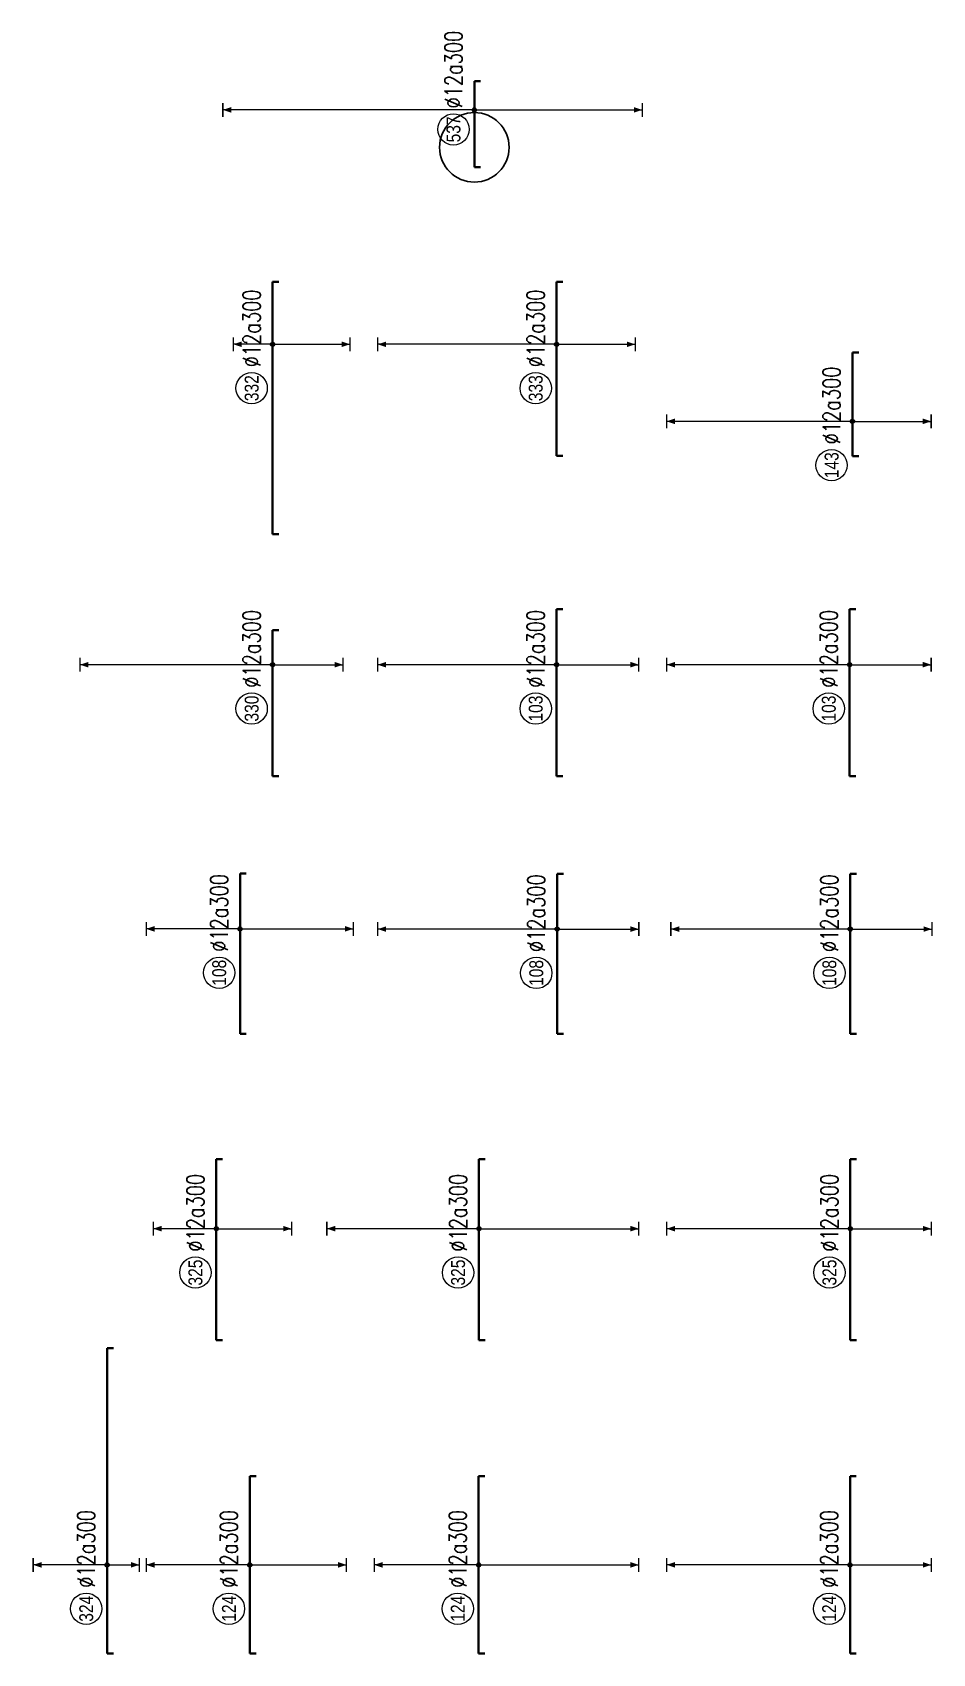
# Model space of a CAD drawing. Header units: millimetres. Extents: x -415354 to 883813, y -531490 to 486716.
# Drawn here: x 87980 to 113839, y -322100 to -275533 of the extents above; entities that cross this region are included whole.
import ezdxf
from ezdxf.enums import TextEntityAlignment as Align

# ---------------------------------------------------------------- set-up
doc = ezdxf.new("R2010")
doc.units = ezdxf.units.MM
doc.header["$MEASUREMENT"] = 0
doc.layers.add('kata_Highlight', color=2, linetype='Continuous')
for name, color, linetype, lineweight in [('NDC_S_DIM', 1, 'Continuous', 15), ('NDC_S_REBAR', 4, 'Continuous', 35), ('NDC_S_VN TEXT', 7, 'Continuous', 20)]:
    doc.layers.add(name, color=color, linetype=linetype, lineweight=lineweight)
doc.styles.add('ARIAL', font='arial.ttf', dxfattribs={"width": 0.8})
doc.styles.add('NDC_EN TXT', font='romans.shx', dxfattribs={"width": 0.8})

# ---------------------------------------------------------------- blocks, each defined once
blk = doc.blocks.new('*U593')
h = blk.add_hatch(color=6)
edge = h.paths.add_edge_path()
edge.add_arc((-2.99, 0), 0.3, 0, 360)
at = {"layer": 'NDC_S_DIM', "color": 8}
for q in [(-2.99, 14.87), (-2.99, -13.88)]:
    blk.add_line((-2.99, 0), q, dxfattribs=at)
for points in [[(-3.99, 14.87, 0.2, 0.2, 0), (-1.99, 14.87, 0, 0, 0)], [(-3.99, -13.88, 0.2, 0.2, 0), (-1.99, -13.88, 0, 0, 0)]]:
    blk.add_lwpolyline(points, format="xyseb", dxfattribs=at)
at = {"layer": 'NDC_S_DIM'}
blk.add_circle((-9.29, 3), 2.25, dxfattribs=at)
at = {"layer": 'NDC_S_DIM', "color": 6}
blk.add_circle((-2.99, 0), 0.3, dxfattribs=at)
at = {"layer": 'NDC_S_DIM', "color": 8}
for points in [[(-3.39, 13.67), (-2.99, 14.87), (-2.59, 13.67)], [(-3.39, -12.68), (-2.99, -13.88), (-2.59, -12.68)]]:
    blk.add_solid(points, dxfattribs=at)
at = {"layer": 'NDC_S_REBAR'}
for p, q in [((0, 0), (-15.73, 0)), ((-15.73, 0), (-15.73, -0.9)), ((0, 0), (9.77, 0)), ((9.77, 0), (9.77, -0.9)), ((-15.73, -0.9), (-15.73, -0.9)), ((9.77, -0.9), (9.77, -0.9))]:
    blk.add_line(p, q, dxfattribs=at)
at = {"layer": 'NDC_S_VN TEXT', "style": 'ARIAL', "width": 0.8}
blk.add_attdef('KHT', text='', height=2, dxfattribs=at).set_placement((-9.29, 3), align=Align.MIDDLE_CENTER)
at = {"layer": 'NDC_S_VN TEXT', "color": 3, "style": 'NDC_EN TXT', "width": 0.75}
blk.add_attdef('DKT', (-6.29, 1.75), '', height=2.5, dxfattribs=at)
blk = doc.blocks.new('*U592')
h = blk.add_hatch(color=6)
edge = h.paths.add_edge_path()
edge.add_arc((-2.99, 0), 0.3, 0, 360)
at = {"layer": 'NDC_S_DIM', "color": 8}
for q in [(-2.99, 9.06), (-2.99, -10.81)]:
    blk.add_line((-2.99, 0), q, dxfattribs=at)
for points in [[(-3.99, 9.06, 0.2, 0.2, 0), (-1.99, 9.06, 0, 0, 0)], [(-3.99, -10.81, 0.2, 0.2, 0), (-1.99, -10.81, 0, 0, 0)]]:
    blk.add_lwpolyline(points, format="xyseb", dxfattribs=at)
at = {"layer": 'NDC_S_DIM'}
blk.add_circle((-9.29, 3), 2.25, dxfattribs=at)
at = {"layer": 'NDC_S_DIM', "color": 6}
blk.add_circle((-2.99, 0), 0.3, dxfattribs=at)
at = {"layer": 'NDC_S_DIM', "color": 8}
for points in [[(-3.39, 7.86), (-2.99, 9.06), (-2.59, 7.86)], [(-3.39, -9.61), (-2.99, -10.81), (-2.59, -9.61)]]:
    blk.add_solid(points, dxfattribs=at)
at = {"layer": 'NDC_S_REBAR'}
for p, q in [((0, 0), (-19.01, 0)), ((-19.01, 0), (-19.01, -0.9)), ((0, 0), (6.99, 0)), ((6.99, 0), (6.99, -0.9)), ((-19.01, -0.9), (-19.01, -0.9)), ((6.99, -0.9), (6.99, -0.9))]:
    blk.add_line(p, q, dxfattribs=at)
at = {"layer": 'NDC_S_VN TEXT', "style": 'ARIAL', "width": 0.8}
blk.add_attdef('KHT', text='', height=2, dxfattribs=at).set_placement((-9.29, 3), align=Align.MIDDLE_CENTER)
at = {"layer": 'NDC_S_VN TEXT', "color": 3, "style": 'NDC_EN TXT', "width": 0.75}
blk.add_attdef('DKT', (-6.29, 1.75), '', height=2.5, dxfattribs=at)
blk = doc.blocks.new('*U352')
h = blk.add_hatch(color=6)
edge = h.paths.add_edge_path()
edge.add_arc((-2.99, 0), 0.3, 0, 360)
at = {"layer": 'NDC_S_DIM', "color": 8}
for q in [(-2.99, 13.48), (-2.99, -16.27)]:
    blk.add_line((-2.99, 0), q, dxfattribs=at)
for points in [[(-3.99, 13.48, 0.2, 0.2, 0), (-1.99, 13.48, 0, 0, 0)], [(-3.99, -16.27, 0.2, 0.2, 0), (-1.99, -16.27, 0, 0, 0)]]:
    blk.add_lwpolyline(points, format="xyseb", dxfattribs=at)
at = {"layer": 'NDC_S_DIM'}
blk.add_circle((-9.29, 3), 2.25, dxfattribs=at)
at = {"layer": 'NDC_S_DIM', "color": 6}
blk.add_circle((-2.99, 0), 0.3, dxfattribs=at)
at = {"layer": 'NDC_S_DIM', "color": 8}
for points in [[(-3.39, 12.28), (-2.99, 13.48), (-2.59, 12.28)], [(-3.39, -15.07), (-2.99, -16.27), (-2.59, -15.07)]]:
    blk.add_solid(points, dxfattribs=at)
at = {"layer": 'NDC_S_REBAR'}
for p, q in [((0, 0), (-18.05, 0)), ((-18.05, 0), (-18.05, -0.9)), ((0, 0), (4.96, 0)), ((4.96, 0), (4.96, -0.9)), ((-18.05, -0.9), (-18.05, -0.9)), ((4.96, -0.9), (4.96, -0.9))]:
    blk.add_line(p, q, dxfattribs=at)
at = {"layer": 'NDC_S_VN TEXT', "style": 'ARIAL', "width": 0.8}
blk.add_attdef('KHT', text='', height=2, dxfattribs=at).set_placement((-9.29, 3), align=Align.MIDDLE_CENTER)
at = {"layer": 'NDC_S_VN TEXT', "color": 3, "style": 'NDC_EN TXT', "width": 0.75}
blk.add_attdef('DKT', (-6.29, 1.75), '', height=2.5, dxfattribs=at)
blk = doc.blocks.new('*U353')
h = blk.add_hatch(color=6)
edge = h.paths.add_edge_path()
edge.add_arc((-2.99, 0), 0.3, 0, 360)
at = {"layer": 'NDC_S_DIM', "color": 8}
for q in [(-2.99, 27.64), (-2.99, -10.11)]:
    blk.add_line((-2.99, 0), q, dxfattribs=at)
for points in [[(-3.99, 27.64, 0.2, 0.2, 0), (-1.99, 27.64, 0, 0, 0)], [(-3.99, -10.11, 0.2, 0.2, 0), (-1.99, -10.11, 0, 0, 0)]]:
    blk.add_lwpolyline(points, format="xyseb", dxfattribs=at)
at = {"layer": 'NDC_S_DIM'}
blk.add_circle((-9.29, 3), 2.25, dxfattribs=at)
at = {"layer": 'NDC_S_DIM', "color": 6}
blk.add_circle((-2.99, 0), 0.3, dxfattribs=at)
at = {"layer": 'NDC_S_DIM', "color": 8}
for points in [[(-3.39, 26.44), (-2.99, 27.64), (-2.59, 26.44)], [(-3.39, -8.91), (-2.99, -10.11), (-2.59, -8.91)]]:
    blk.add_solid(points, dxfattribs=at)
at = {"layer": 'NDC_S_REBAR'}
for p, q in [((0, 0), (-19.01, 0)), ((-19.01, 0), (-19.01, -0.9)), ((0, 0), (1.99, 0)), ((1.99, 0), (1.99, -0.9)), ((-19.01, -0.9), (-19.01, -0.9)), ((1.99, -0.9), (1.99, -0.9))]:
    blk.add_line(p, q, dxfattribs=at)
at = {"layer": 'NDC_S_VN TEXT', "style": 'ARIAL', "width": 0.8}
blk.add_attdef('KHT', text='', height=2, dxfattribs=at).set_placement((-9.29, 3), align=Align.MIDDLE_CENTER)
at = {"layer": 'NDC_S_VN TEXT', "color": 3, "style": 'NDC_EN TXT', "width": 0.75}
blk.add_attdef('DKT', (-6.29, 1.75), '', height=2.5, dxfattribs=at)
blk = doc.blocks.new('*U354')
h = blk.add_hatch(color=6)
edge = h.paths.add_edge_path()
edge.add_arc((-2.99, 0), 0.3, 0, 360)
at = {"layer": 'NDC_S_DIM', "color": 8}
for q in [(-2.99, 5.64), (-2.99, -11.11)]:
    blk.add_line((-2.99, 0), q, dxfattribs=at)
for points in [[(-3.99, 5.64, 0.2, 0.2, 0), (-1.99, 5.64, 0, 0, 0)], [(-3.99, -11.11, 0.2, 0.2, 0), (-1.99, -11.11, 0, 0, 0)]]:
    blk.add_lwpolyline(points, format="xyseb", dxfattribs=at)
at = {"layer": 'NDC_S_DIM'}
blk.add_circle((-9.29, 3), 2.25, dxfattribs=at)
at = {"layer": 'NDC_S_DIM', "color": 6}
blk.add_circle((-2.99, 0), 0.3, dxfattribs=at)
at = {"layer": 'NDC_S_DIM', "color": 8}
for points in [[(-3.39, 4.44), (-2.99, 5.64), (-2.59, 4.44)], [(-3.39, -9.91), (-2.99, -11.11), (-2.59, -9.91)]]:
    blk.add_solid(points, dxfattribs=at)
at = {"layer": 'NDC_S_REBAR'}
for p, q in [((0, 0), (-30.28, 0)), ((-30.28, 0), (-30.28, -0.9)), ((0, 0), (5.99, 0)), ((5.99, 0), (5.99, -0.9)), ((-30.28, -0.9), (-30.28, -0.9)), ((5.99, -0.9), (5.99, -0.9))]:
    blk.add_line(p, q, dxfattribs=at)
at = {"layer": 'NDC_S_VN TEXT', "style": 'ARIAL', "width": 0.8}
blk.add_attdef('KHT', text='', height=2, dxfattribs=at).set_placement((-9.29, 3), align=Align.MIDDLE_CENTER)
at = {"layer": 'NDC_S_VN TEXT', "color": 3, "style": 'NDC_EN TXT', "width": 0.75}
blk.add_attdef('DKT', (-6.29, 1.75), '', height=2.5, dxfattribs=at)
blk = doc.blocks.new('*U355')
h = blk.add_hatch(color=6)
edge = h.paths.add_edge_path()
edge.add_arc((-2.99, 0), 0.3, 0, 360)
at = {"layer": 'NDC_S_DIM', "color": 8}
for q in [(-2.99, 25.69), (-2.99, -11.31)]:
    blk.add_line((-2.99, 0), q, dxfattribs=at)
for points in [[(-3.99, 25.69, 0.2, 0.2, 0), (-1.99, 25.69, 0, 0, 0)], [(-3.99, -11.31, 0.2, 0.2, 0), (-1.99, -11.31, 0, 0, 0)]]:
    blk.add_lwpolyline(points, format="xyseb", dxfattribs=at)
at = {"layer": 'NDC_S_DIM'}
blk.add_circle((-9.29, 3), 2.25, dxfattribs=at)
at = {"layer": 'NDC_S_DIM', "color": 6}
blk.add_circle((-2.99, 0), 0.3, dxfattribs=at)
at = {"layer": 'NDC_S_DIM', "color": 8}
for points in [[(-3.39, 24.49), (-2.99, 25.69), (-2.59, 24.49)], [(-3.39, -10.11), (-2.99, -11.31), (-2.59, -10.11)]]:
    blk.add_solid(points, dxfattribs=at)
at = {"layer": 'NDC_S_REBAR'}
for p, q in [((0, 0), (-19.01, 0)), ((-19.01, 0), (-19.01, -0.9)), ((0, 0), (5.99, 0)), ((5.99, 0), (5.99, -0.9)), ((-19.01, -0.9), (-19.01, -0.9)), ((5.99, -0.9), (5.99, -0.9))]:
    blk.add_line(p, q, dxfattribs=at)
at = {"layer": 'NDC_S_VN TEXT', "style": 'ARIAL', "width": 0.8}
blk.add_attdef('KHT', text='', height=2, dxfattribs=at).set_placement((-9.29, 3), align=Align.MIDDLE_CENTER)
at = {"layer": 'NDC_S_VN TEXT', "color": 3, "style": 'NDC_EN TXT', "width": 0.75}
blk.add_attdef('DKT', (-6.29, 1.75), '', height=2.5, dxfattribs=at)
blk = doc.blocks.new('*U356')
h = blk.add_hatch(color=6)
edge = h.paths.add_edge_path()
edge.add_arc((-2.99, 0), 0.3, 0, 360)
at = {"layer": 'NDC_S_DIM', "color": 8}
for q in [(-2.99, 25.69), (-2.99, -11.81)]:
    blk.add_line((-2.99, 0), q, dxfattribs=at)
for points in [[(-3.99, 25.69, 0.2, 0.2, 0), (-1.99, 25.69, 0, 0, 0)], [(-3.99, -11.81, 0.2, 0.2, 0), (-1.99, -11.81, 0, 0, 0)]]:
    blk.add_lwpolyline(points, format="xyseb", dxfattribs=at)
at = {"layer": 'NDC_S_DIM'}
blk.add_circle((-9.29, 3), 2.25, dxfattribs=at)
at = {"layer": 'NDC_S_DIM', "color": 6}
blk.add_circle((-2.99, 0), 0.3, dxfattribs=at)
at = {"layer": 'NDC_S_DIM', "color": 8}
for points in [[(-3.39, 24.49), (-2.99, 25.69), (-2.59, 24.49)], [(-3.39, -10.61), (-2.99, -11.81), (-2.59, -10.61)]]:
    blk.add_solid(points, dxfattribs=at)
at = {"layer": 'NDC_S_REBAR'}
for p, q in [((0, 0), (-19.01, 0)), ((-19.01, 0), (-19.01, -0.9)), ((0, 0), (4.99, 0)), ((4.99, 0), (4.99, -0.9)), ((-19.01, -0.9), (-19.01, -0.9)), ((4.99, -0.9), (4.99, -0.9))]:
    blk.add_line(p, q, dxfattribs=at)
at = {"layer": 'NDC_S_VN TEXT', "style": 'ARIAL', "width": 0.8}
blk.add_attdef('KHT', text='', height=2, dxfattribs=at).set_placement((-9.29, 3), align=Align.MIDDLE_CENTER)
at = {"layer": 'NDC_S_VN TEXT', "color": 3, "style": 'NDC_EN TXT', "width": 0.75}
blk.add_attdef('DKT', (-6.29, 1.75), '', height=2.5, dxfattribs=at)
blk = doc.blocks.new('*U357')
h = blk.add_hatch(color=6)
edge = h.paths.add_edge_path()
edge.add_arc((5.38, 0), 0.3, 0, 360)
at = {"layer": 'NDC_S_DIM', "color": 8}
for q in [(5.38, 36.13), (5.38, -24.12)]:
    blk.add_line((5.38, 0), q, dxfattribs=at)
for points in [[(4.38, 36.13, 0.2, 0.2, 0), (6.38, 36.13, 0, 0, 0)], [(4.38, -24.12, 0.2, 0.2, 0), (6.38, -24.12, 0, 0, 0)]]:
    blk.add_lwpolyline(points, format="xyseb", dxfattribs=at)
at = {"layer": 'NDC_S_DIM'}
blk.add_circle((2.58, 3), 2.25, dxfattribs=at)
at = {"layer": 'NDC_S_DIM', "color": 6}
blk.add_circle((5.38, 0), 0.3, dxfattribs=at)
at = {"layer": 'NDC_S_DIM', "color": 8}
for points in [[(4.98, 34.93), (5.38, 36.13), (5.78, 34.93)], [(4.98, -22.92), (5.38, -24.12), (5.78, -22.92)]]:
    blk.add_solid(points, dxfattribs=at)
at = {"layer": 'NDC_S_REBAR'}
for p, q in [((0, 0), (-2.83, 0)), ((-2.83, 0), (-2.83, -0.9)), ((0, 0), (9.52, 0)), ((9.52, 0), (9.52, -0.9)), ((-2.83, -0.9), (-2.83, -0.9)), ((9.52, -0.9), (9.52, -0.9))]:
    blk.add_line(p, q, dxfattribs=at)
at = {"layer": 'NDC_S_VN TEXT', "style": 'ARIAL', "width": 0.8}
blk.add_attdef('KHT', text='', height=2, dxfattribs=at).set_placement((2.58, 3), align=Align.MIDDLE_CENTER)
at = {"layer": 'NDC_S_VN TEXT', "color": 3, "style": 'NDC_EN TXT', "width": 0.75}
blk.add_attdef('DKT', (5.58, 1.75), '', height=2.5, dxfattribs=at)
blk = doc.blocks.new('*U364')
h = blk.add_hatch(color=6)
edge = h.paths.add_edge_path()
edge.add_arc((-2.99, 0), 0.3, 0, 360)
at = {"layer": 'NDC_S_DIM', "color": 8}
for q in [(-2.99, 15), (-2.99, -23)]:
    blk.add_line((-2.99, 0), q, dxfattribs=at)
for points in [[(-3.99, 15, 0.2, 0.2, 0), (-1.99, 15, 0, 0, 0)], [(-3.99, -23, 0.2, 0.2, 0), (-1.99, -23, 0, 0, 0)]]:
    blk.add_lwpolyline(points, format="xyseb", dxfattribs=at)
at = {"layer": 'NDC_S_DIM'}
blk.add_circle((-9.29, 3), 2.25, dxfattribs=at)
at = {"layer": 'NDC_S_DIM', "color": 6}
blk.add_circle((-2.99, 0), 0.3, dxfattribs=at)
at = {"layer": 'NDC_S_DIM', "color": 8}
for points in [[(-3.39, 13.8), (-2.99, 15), (-2.59, 13.8)], [(-3.39, -21.8), (-2.99, -23), (-2.59, -21.8)]]:
    blk.add_solid(points, dxfattribs=at)
at = {"layer": 'NDC_S_REBAR'}
for p, q in [((0, 0), (-15.73, 0)), ((-15.73, 0), (-15.73, -0.9)), ((0, 0), (9.77, 0)), ((9.77, 0), (9.77, -0.9)), ((-15.73, -0.9), (-15.73, -0.9)), ((9.77, -0.9), (9.77, -0.9))]:
    blk.add_line(p, q, dxfattribs=at)
at = {"layer": 'NDC_S_VN TEXT', "style": 'ARIAL', "width": 0.8}
blk.add_attdef('KHT', text='', height=2, dxfattribs=at).set_placement((-9.29, 3), align=Align.MIDDLE_CENTER)
at = {"layer": 'NDC_S_VN TEXT', "color": 3, "style": 'NDC_EN TXT', "width": 0.75}
blk.add_attdef('DKT', (-6.29, 1.75), '', height=2.5, dxfattribs=at)
blk = doc.blocks.new('*U365')
h = blk.add_hatch(color=6)
edge = h.paths.add_edge_path()
edge.add_arc((-2.99, 0), 0.3, 0, 360)
at = {"layer": 'NDC_S_DIM', "color": 8}
for q in [(-2.99, 21.85), (-2.99, -22.96)]:
    blk.add_line((-2.99, 0), q, dxfattribs=at)
for points in [[(-3.99, 21.85, 0.2, 0.2, 0), (-1.99, 21.85, 0, 0, 0)], [(-3.99, -22.96, 0.2, 0.2, 0), (-1.99, -22.96, 0, 0, 0)]]:
    blk.add_lwpolyline(points, format="xyseb", dxfattribs=at)
at = {"layer": 'NDC_S_DIM'}
blk.add_circle((-9.29, 3), 2.25, dxfattribs=at)
at = {"layer": 'NDC_S_DIM', "color": 6}
blk.add_circle((-2.99, 0), 0.3, dxfattribs=at)
at = {"layer": 'NDC_S_DIM', "color": 8}
for points in [[(-3.39, 20.65), (-2.99, 21.85), (-2.59, 20.65)], [(-3.39, -21.76), (-2.99, -22.96), (-2.59, -21.76)]]:
    blk.add_solid(points, dxfattribs=at)
at = {"layer": 'NDC_S_REBAR'}
for p, q in [((0, 0), (-19.01, 0)), ((-19.01, 0), (-19.01, -0.9)), ((0, 0), (6.99, 0)), ((6.99, 0), (6.99, -0.9)), ((-19.01, -0.9), (-19.01, -0.9)), ((6.99, -0.9), (6.99, -0.9))]:
    blk.add_line(p, q, dxfattribs=at)
at = {"layer": 'NDC_S_VN TEXT', "style": 'ARIAL', "width": 0.8}
blk.add_attdef('KHT', text='', height=2, dxfattribs=at).set_placement((-9.29, 3), align=Align.MIDDLE_CENTER)
at = {"layer": 'NDC_S_VN TEXT', "color": 3, "style": 'NDC_EN TXT', "width": 0.75}
blk.add_attdef('DKT', (-6.29, 1.75), '', height=2.5, dxfattribs=at)
blk = doc.blocks.new('*U358')
h = blk.add_hatch(color=6)
edge = h.paths.add_edge_path()
edge.add_arc((-2.99, 0), 0.3, 0, 360)
at = {"layer": 'NDC_S_DIM', "color": 8}
for q in [(-2.99, 25.77), (-2.99, -11.73)]:
    blk.add_line((-2.99, 0), q, dxfattribs=at)
for points in [[(-3.99, 25.77, 0.2, 0.2, 0), (-1.99, 25.77, 0, 0, 0)], [(-3.99, -11.73, 0.2, 0.2, 0), (-1.99, -11.73, 0, 0, 0)]]:
    blk.add_lwpolyline(points, format="xyseb", dxfattribs=at)
at = {"layer": 'NDC_S_DIM'}
blk.add_circle((-9.29, 3), 2.25, dxfattribs=at)
at = {"layer": 'NDC_S_DIM', "color": 6}
blk.add_circle((-2.99, 0), 0.3, dxfattribs=at)
at = {"layer": 'NDC_S_DIM', "color": 8}
for points in [[(-3.39, 24.57), (-2.99, 25.77), (-2.59, 24.57)], [(-3.39, -10.53), (-2.99, -11.73), (-2.59, -10.53)]]:
    blk.add_solid(points, dxfattribs=at)
at = {"layer": 'NDC_S_REBAR'}
for p, q in [((0, 0), (-18.05, 0)), ((-18.05, 0), (-18.05, -0.9)), ((0, 0), (4.96, 0)), ((4.96, 0), (4.96, -0.9)), ((-18.05, -0.9), (-18.05, -0.9)), ((4.96, -0.9), (4.96, -0.9))]:
    blk.add_line(p, q, dxfattribs=at)
at = {"layer": 'NDC_S_VN TEXT', "style": 'ARIAL', "width": 0.8}
blk.add_attdef('KHT', text='', height=2, dxfattribs=at).set_placement((-9.29, 3), align=Align.MIDDLE_CENTER)
at = {"layer": 'NDC_S_VN TEXT', "color": 3, "style": 'NDC_EN TXT', "width": 0.75}
blk.add_attdef('DKT', (-6.29, 1.75), '', height=2.5, dxfattribs=at)
blk = doc.blocks.new('*U368')
h = blk.add_hatch(color=6)
edge = h.paths.add_edge_path()
edge.add_arc((-2.99, 0), 0.3, 0, 360)
at = {"layer": 'NDC_S_DIM', "color": 8}
for q in [(-2.99, 26.34), (-2.99, -11.66)]:
    blk.add_line((-2.99, 0), q, dxfattribs=at)
for points in [[(-3.99, 26.34, 0.2, 0.2, 0), (-1.99, 26.34, 0, 0, 0)], [(-3.99, -11.66, 0.2, 0.2, 0), (-1.99, -11.66, 0, 0, 0)]]:
    blk.add_lwpolyline(points, format="xyseb", dxfattribs=at)
at = {"layer": 'NDC_S_DIM'}
blk.add_circle((-9.29, 3), 2.25, dxfattribs=at)
at = {"layer": 'NDC_S_DIM', "color": 6}
blk.add_circle((-2.99, 0), 0.3, dxfattribs=at)
at = {"layer": 'NDC_S_DIM', "color": 8}
for points in [[(-3.39, 25.14), (-2.99, 26.34), (-2.59, 25.14)], [(-3.39, -10.46), (-2.99, -11.66), (-2.59, -10.46)]]:
    blk.add_solid(points, dxfattribs=at)
at = {"layer": 'NDC_S_REBAR'}
for p, q in [((0, 0), (-15.73, 0)), ((-15.73, 0), (-15.73, -0.9)), ((0, 0), (9.77, 0)), ((9.77, 0), (9.77, -0.9)), ((-15.73, -0.9), (-15.73, -0.9)), ((9.77, -0.9), (9.77, -0.9))]:
    blk.add_line(p, q, dxfattribs=at)
at = {"layer": 'NDC_S_VN TEXT', "style": 'ARIAL', "width": 0.8}
blk.add_attdef('KHT', text='', height=2, dxfattribs=at).set_placement((-9.29, 3), align=Align.MIDDLE_CENTER)
at = {"layer": 'NDC_S_VN TEXT', "color": 3, "style": 'NDC_EN TXT', "width": 0.75}
blk.add_attdef('DKT', (-6.29, 1.75), '', height=2.5, dxfattribs=at)
blk = doc.blocks.new('*U371')
h = blk.add_hatch(color=6)
edge = h.paths.add_edge_path()
edge.add_arc((-2.99, 0), 0.3, 0, 360)
at = {"layer": 'NDC_S_DIM', "color": 8}
for q in [(-2.99, 26.38), (-2.99, -11.62)]:
    blk.add_line((-2.99, 0), q, dxfattribs=at)
for points in [[(-3.99, 26.38, 0.2, 0.2, 0), (-1.99, 26.38, 0, 0, 0)], [(-3.99, -11.62, 0.2, 0.2, 0), (-1.99, -11.62, 0, 0, 0)]]:
    blk.add_lwpolyline(points, format="xyseb", dxfattribs=at)
at = {"layer": 'NDC_S_DIM'}
blk.add_circle((-9.29, 3), 2.25, dxfattribs=at)
at = {"layer": 'NDC_S_DIM', "color": 6}
blk.add_circle((-2.99, 0), 0.3, dxfattribs=at)
at = {"layer": 'NDC_S_DIM', "color": 8}
for points in [[(-3.39, 25.18), (-2.99, 26.38), (-2.59, 25.18)], [(-3.39, -10.42), (-2.99, -11.62), (-2.59, -10.42)]]:
    blk.add_solid(points, dxfattribs=at)
at = {"layer": 'NDC_S_REBAR'}
for p, q in [((0, 0), (-19.01, 0)), ((-19.01, 0), (-19.01, -0.9)), ((0, 0), (6.99, 0)), ((6.99, 0), (6.99, -0.9)), ((-19.01, -0.9), (-19.01, -0.9)), ((6.99, -0.9), (6.99, -0.9))]:
    blk.add_line(p, q, dxfattribs=at)
at = {"layer": 'NDC_S_VN TEXT', "style": 'ARIAL', "width": 0.8}
blk.add_attdef('KHT', text='', height=2, dxfattribs=at).set_placement((-9.29, 3), align=Align.MIDDLE_CENTER)
at = {"layer": 'NDC_S_VN TEXT', "color": 3, "style": 'NDC_EN TXT', "width": 0.75}
blk.add_attdef('DKT', (-6.29, 1.75), '', height=2.5, dxfattribs=at)
blk = doc.blocks.new('*U360')
h = blk.add_hatch(color=6)
edge = h.paths.add_edge_path()
edge.add_arc((-2.99, 0), 0.3, 0, 360)
at = {"layer": 'NDC_S_DIM', "color": 8}
for q in [(-2.99, 26.29), (-2.99, -11.71)]:
    blk.add_line((-2.99, 0), q, dxfattribs=at)
for points in [[(-3.99, 26.29, 0.2, 0.2, 0), (-1.99, 26.29, 0, 0, 0)], [(-3.99, -11.71, 0.2, 0.2, 0), (-1.99, -11.71, 0, 0, 0)]]:
    blk.add_lwpolyline(points, format="xyseb", dxfattribs=at)
at = {"layer": 'NDC_S_DIM'}
blk.add_circle((-9.29, 3), 2.25, dxfattribs=at)
at = {"layer": 'NDC_S_DIM', "color": 6}
blk.add_circle((-2.99, 0), 0.3, dxfattribs=at)
at = {"layer": 'NDC_S_DIM', "color": 8}
for points in [[(-3.39, 25.09), (-2.99, 26.29), (-2.59, 25.09)], [(-3.39, -10.51), (-2.99, -11.71), (-2.59, -10.51)]]:
    blk.add_solid(points, dxfattribs=at)
at = {"layer": 'NDC_S_REBAR'}
for p, q in [((0, 0), (-19.01, 0)), ((-19.01, 0), (-19.01, -0.9)), ((0, 0), (4.99, 0)), ((4.99, 0), (4.99, -0.9)), ((-19.01, -0.9), (-19.01, -0.9)), ((4.99, -0.9), (4.99, -0.9))]:
    blk.add_line(p, q, dxfattribs=at)
at = {"layer": 'NDC_S_VN TEXT', "style": 'ARIAL', "width": 0.8}
blk.add_attdef('KHT', text='', height=2, dxfattribs=at).set_placement((-9.29, 3), align=Align.MIDDLE_CENTER)
at = {"layer": 'NDC_S_VN TEXT', "color": 3, "style": 'NDC_EN TXT', "width": 0.75}
blk.add_attdef('DKT', (-6.29, 1.75), '', height=2.5, dxfattribs=at)
blk = doc.blocks.new('*U361')
h = blk.add_hatch(color=6)
edge = h.paths.add_edge_path()
edge.add_arc((-2.99, 0), 0.3, 0, 360)
at = {"layer": 'NDC_S_DIM', "color": 8}
for q in [(-2.99, 25.77), (-2.99, -11.73)]:
    blk.add_line((-2.99, 0), q, dxfattribs=at)
for points in [[(-3.99, 25.77, 0.2, 0.2, 0), (-1.99, 25.77, 0, 0, 0)], [(-3.99, -11.73, 0.2, 0.2, 0), (-1.99, -11.73, 0, 0, 0)]]:
    blk.add_lwpolyline(points, format="xyseb", dxfattribs=at)
at = {"layer": 'NDC_S_DIM'}
blk.add_circle((-9.29, 3), 2.25, dxfattribs=at)
at = {"layer": 'NDC_S_DIM', "color": 6}
blk.add_circle((-2.99, 0), 0.3, dxfattribs=at)
at = {"layer": 'NDC_S_DIM', "color": 8}
for points in [[(-3.39, 24.57), (-2.99, 25.77), (-2.59, 24.57)], [(-3.39, -10.53), (-2.99, -11.73), (-2.59, -10.53)]]:
    blk.add_solid(points, dxfattribs=at)
at = {"layer": 'NDC_S_REBAR'}
for p, q in [((0, 0), (-18.05, 0)), ((-18.05, 0), (-18.05, -0.9)), ((0, 0), (4.96, 0)), ((4.96, 0), (4.96, -0.9)), ((-18.05, -0.9), (-18.05, -0.9)), ((4.96, -0.9), (4.96, -0.9))]:
    blk.add_line(p, q, dxfattribs=at)
at = {"layer": 'NDC_S_VN TEXT', "style": 'ARIAL', "width": 0.8}
blk.add_attdef('KHT', text='', height=2, dxfattribs=at).set_placement((-9.29, 3), align=Align.MIDDLE_CENTER)
at = {"layer": 'NDC_S_VN TEXT', "color": 3, "style": 'NDC_EN TXT', "width": 0.75}
blk.add_attdef('DKT', (-6.29, 1.75), '', height=2.5, dxfattribs=at)
blk = doc.blocks.new('*U373')
h = blk.add_hatch(color=6)
edge = h.paths.add_edge_path()
edge.add_arc((-2.99, 0), 0.3, 0, 360)
at = {"layer": 'NDC_S_DIM', "color": 8}
for q in [(-2.99, 26.69), (-2.99, -11.31)]:
    blk.add_line((-2.99, 0), q, dxfattribs=at)
for points in [[(-3.99, 26.69, 0.2, 0.2, 0), (-1.99, 26.69, 0, 0, 0)], [(-3.99, -11.31, 0.2, 0.2, 0), (-1.99, -11.31, 0, 0, 0)]]:
    blk.add_lwpolyline(points, format="xyseb", dxfattribs=at)
at = {"layer": 'NDC_S_DIM'}
blk.add_circle((-9.29, 3), 2.25, dxfattribs=at)
at = {"layer": 'NDC_S_DIM', "color": 6}
blk.add_circle((-2.99, 0), 0.3, dxfattribs=at)
at = {"layer": 'NDC_S_DIM', "color": 8}
for points in [[(-3.39, 25.49), (-2.99, 26.69), (-2.59, 25.49)], [(-3.39, -10.11), (-2.99, -11.31), (-2.59, -10.11)]]:
    blk.add_solid(points, dxfattribs=at)
at = {"layer": 'NDC_S_REBAR'}
for p, q in [((0, 0), (-7.97, 0)), ((-7.97, 0), (-7.97, -0.9)), ((0, 0), (6.88, 0)), ((6.88, 0), (6.88, -0.9)), ((-7.97, -0.9), (-7.97, -0.9)), ((6.88, -0.9), (6.88, -0.9))]:
    blk.add_line(p, q, dxfattribs=at)
at = {"layer": 'NDC_S_VN TEXT', "style": 'ARIAL', "width": 0.8}
blk.add_attdef('KHT', text='', height=2, dxfattribs=at).set_placement((-9.29, 3), align=Align.MIDDLE_CENTER)
at = {"layer": 'NDC_S_VN TEXT', "color": 3, "style": 'NDC_EN TXT', "width": 0.75}
blk.add_attdef('DKT', (-6.29, 1.75), '', height=2.5, dxfattribs=at)
blk = doc.blocks.new('*U1106')
h = blk.add_hatch(color=6)
edge = h.paths.add_edge_path()
edge.add_arc((-2.99, 0), 0.3, 0, 360)
at = {"layer": 'NDC_S_DIM', "color": 8}
for q in [(-2.99, 10.62), (-2.99, -4.63)]:
    blk.add_line((-2.99, 0), q, dxfattribs=at)
for points in [[(-3.99, 10.62, 0.2, 0.2, 0), (-1.99, 10.62, 0, 0, 0)], [(-3.99, -4.63, 0.2, 0.2, 0), (-1.99, -4.63, 0, 0, 0)]]:
    blk.add_lwpolyline(points, format="xyseb", dxfattribs=at)
at = {"layer": 'NDC_S_DIM'}
blk.add_circle((-9.29, 3), 2.25, dxfattribs=at)
at = {"layer": 'NDC_S_DIM', "color": 6}
blk.add_circle((-2.99, 0), 0.3, dxfattribs=at)
at = {"layer": 'NDC_S_DIM', "color": 8}
for points in [[(-3.39, 9.42), (-2.99, 10.62), (-2.59, 9.42)], [(-3.39, -3.43), (-2.99, -4.63), (-2.59, -3.43)]]:
    blk.add_solid(points, dxfattribs=at)
at = {"layer": 'NDC_S_REBAR'}
for p, q in [((0, 0), (-15.73, 0)), ((-15.73, 0), (-15.73, -0.9)), ((0, 0), (28.12, 0)), ((28.12, 0), (28.12, -0.9)), ((-15.73, -0.9), (-15.73, -0.9)), ((28.12, -0.9), (28.12, -0.9))]:
    blk.add_line(p, q, dxfattribs=at)
at = {"layer": 'NDC_S_VN TEXT', "style": 'ARIAL', "width": 0.8}
blk.add_attdef('KHT', text='', height=2, dxfattribs=at).set_placement((-9.29, 3), align=Align.MIDDLE_CENTER)
at = {"layer": 'NDC_S_VN TEXT', "color": 3, "style": 'NDC_EN TXT', "width": 0.75}
blk.add_attdef('DKT', (-6.29, 1.75), '', height=2.5, dxfattribs=at)

msp = doc.modelspace()

# ---------------------------------------------------------------- linework, layer by layer
at = {"layer": 'kata_Highlight'}
msp.add_circle((100675.8, -278834), 1000, dxfattribs=at)

# ---------------------------------------------------------------- block references
at = {"xscale": 200, "yscale": 200, "zscale": 200, "rotation": 90}
for name, p, values in [('*U357', (100675.8, -278834), {'KHT': '537', 'DKT': '%%C12a300'}), ('*U354', (94878.3, -283893.4), {'KHT': '332', 'DKT': '%%C12a300'}), ('*U355', (103037.8, -283894.4), {'KHT': '333', 'DKT': '%%C12a300'}), ('*U373', (111537.4, -286106.5), {'KHT': '143', 'DKT': '%%C12a300'}), ('*U353', (94878.3, -293097.1), {'KHT': '330', 'DKT': '%%C12a300'}), ('*U356', (103037.8, -293097.1), {'KHT': '103', 'DKT': '%%C12a300'}), ('*U360', (111457.1, -293097.1), {'KHT': '103', 'DKT': '%%C12a300'}), ('*U352', (93945.2, -300685.4), {'KHT': '108', 'DKT': '%%C12a300'}), ('*U358', (103054.6, -300692), {'KHT': '108', 'DKT': '%%C12a300'}), ('*U361', (111473.9, -300692), {'KHT': '108', 'DKT': '%%C12a300'}), ('*U592', (93261.8, -309297.1), {'KHT': '325', 'DKT': '%%C12a300'}), ('*U365', (100807.5, -309297.1), {'KHT': '325', 'DKT': '%%C12a300'}), ('*U371', (111476.2, -309297.1), {'KHT': '325', 'DKT': '%%C12a300'}), ('*U1106', (90125, -318954), {'KHT': '324', 'DKT': '%%C12a300'}), ('*U593', (94225, -318954), {'KHT': '124', 'DKT': '%%C12a300'}), ('*U364', (100799.4, -318954), {'KHT': '124', 'DKT': '%%C12a300'}), ('*U368', (111468, -318954), {'KHT': '124', 'DKT': '%%C12a300'})]:
    msp.add_blockref(name, p, dxfattribs=at).add_auto_attribs(values)

doc.saveas('drawing.dxf')
